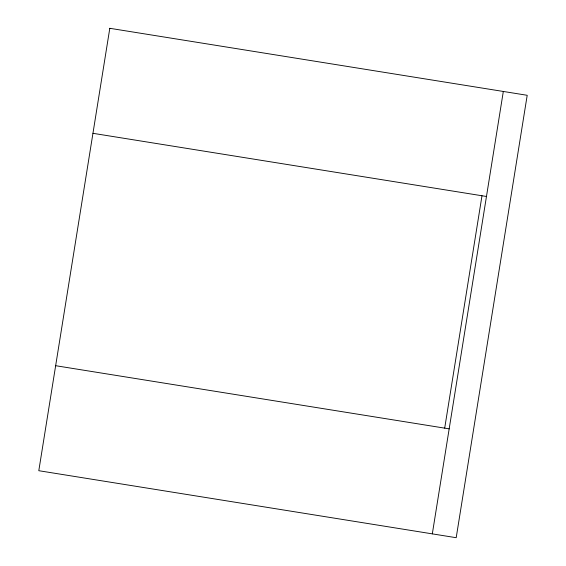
<?xml version="1.0" encoding="UTF-8"?>
<svg xmlns="http://www.w3.org/2000/svg" width="566" height="566" viewBox="0 0 566 566"><rect width="100%" height="100%" fill="white"/><g stroke="black" fill="none" stroke-linecap="round" stroke-linejoin="round"><path stroke-width="0.85" d="M444.692 428.137L481.991 195.751M432.318 533.865L503.323 91.459M92.951 133.314L486.47 196.473M55.652 365.7L449.171 428.858M109.804 28.3L38.799 470.707L456.196 537.7L527.201 95.293L109.804 28.3"/></g></svg>
